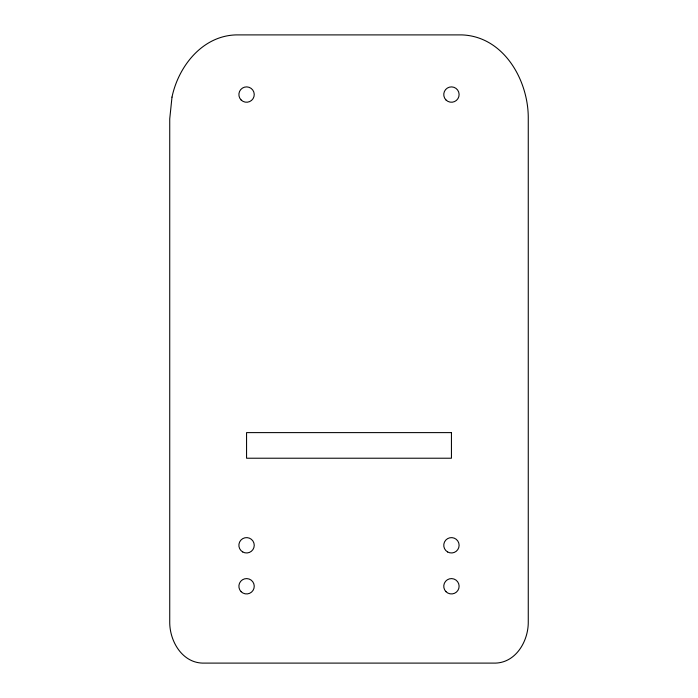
<?xml version="1.0" encoding="UTF-8"?>
<svg xmlns="http://www.w3.org/2000/svg" width="698" height="698" viewBox="0 0 698 698"><rect width="100%" height="100%" fill="white"/><g stroke="black" fill="none" stroke-linecap="round" stroke-linejoin="round"><path stroke-width="1.05" d="M171.996 97.118L169.736 118.843L169.736 621.866C169.518 640.677 181.724 662.341 202.324 663.1L495.676 663.1C516.276 662.341 528.482 640.677 528.264 621.866L528.264 118.843C528.709 80.558 503.851 36.436 461.91 34.9L236.09 34.9C202.42 35.807 178.461 66.231 171.996 97.118M451.44 432.612L246.56 432.612L246.56 458.22L451.44 458.22L451.44 432.612M446.005 99.997A7.687 7.687 0 0 0 458.856 96.551A7.687 7.687 0 0 0 449.451 87.145A7.687 7.687 0 0 0 446.005 99.997M241.133 99.997A7.687 7.687 0 0 0 253.985 96.551A7.687 7.687 0 0 0 244.57 87.145A7.687 7.687 0 0 0 241.133 99.997M242.721 551.952A7.687 7.687 0 0 0 254.246 545.295A7.687 7.687 0 0 0 242.721 538.638A7.687 7.687 0 0 0 242.721 551.952M241.133 591.703A7.687 7.687 0 0 0 253.985 588.257A7.687 7.687 0 0 0 244.57 578.851A7.687 7.687 0 0 0 241.133 591.703M447.601 551.952A7.687 7.687 0 0 0 459.118 545.295A7.687 7.687 0 0 0 447.601 538.638A7.687 7.687 0 0 0 447.601 551.952M446.005 591.703A7.687 7.687 0 0 0 458.856 588.257A7.687 7.687 0 0 0 449.451 578.851A7.687 7.687 0 0 0 446.005 591.703"/></g></svg>
